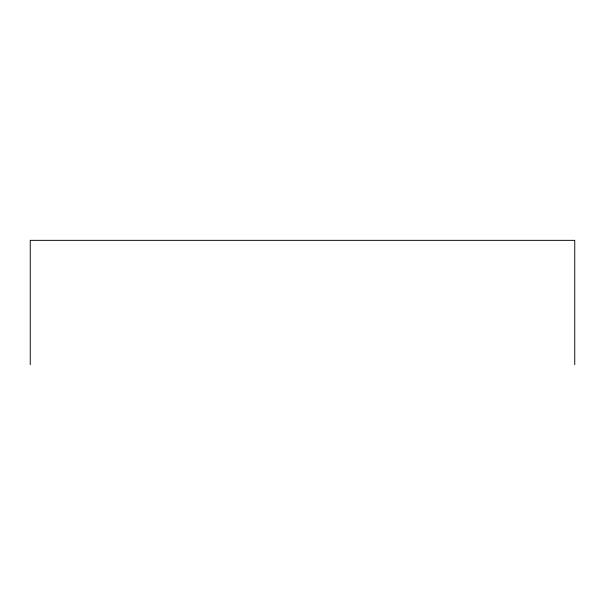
<?xml version="1.0" encoding="UTF-8"?>
<svg xmlns="http://www.w3.org/2000/svg" width="605" height="605" viewBox="0 0 605 605"><rect width="100%" height="100%" fill="white"/><g stroke="black" fill="none" stroke-linecap="round" stroke-linejoin="round"><path stroke-width="0.91" d="M574.75 364.649L574.75 240.351L30.25 240.351L30.25 364.649"/></g></svg>
